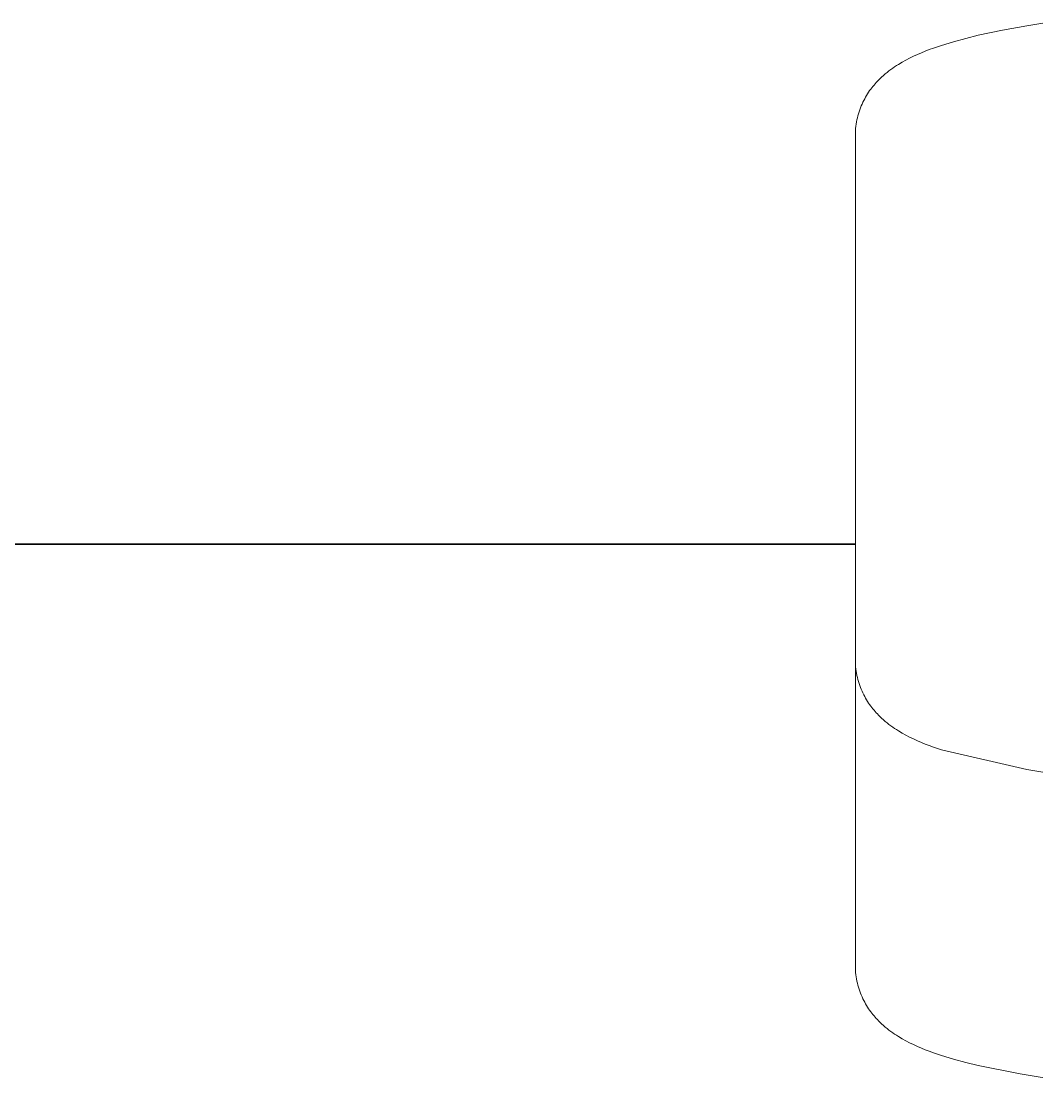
# Model space of a CAD drawing. Header units: millimetres. Extents: x -253 to 4295, y -442 to 2895.
# Drawn here: x 1459.15 to 1490.42, y 2438.7 to 2471.31 of the extents above; entities that cross this region are included whole.
import ezdxf

# ---------------------------------------------------------------- set-up
doc = ezdxf.new("R2010")
doc.units = ezdxf.units.MM
doc.layers.add('ZANO_R', color=7, linetype='Continuous', lineweight=0)

msp = doc.modelspace()

# ---------------------------------------------------------------- linework, layer by layer
at = {"layer": 'ZANO_R'}
for p, q in [((1490.109, 2471.171), (1490.978, 2471.309)), ((1488.617, 2470.874), (1489.361, 2471.033)), ((1489.361, 2471.033), (1490.109, 2471.171)), ((1487.485, 2470.564), (1487.86, 2470.678)), ((1487.86, 2470.678), (1488.237, 2470.781)), ((1488.237, 2470.781), (1488.617, 2470.874)), ((1486.623, 2470.229), (1486.743, 2470.284)), ((1486.743, 2470.284), (1486.865, 2470.336)), ((1486.865, 2470.336), (1486.987, 2470.386)), ((1486.987, 2470.386), (1487.11, 2470.434)), ((1487.11, 2470.434), (1487.235, 2470.48)), ((1487.235, 2470.48), (1487.36, 2470.523)), ((1487.36, 2470.523), (1487.485, 2470.564)), ((1486.04, 2469.904), (1486.099, 2469.943)), ((1486.099, 2469.943), (1486.157, 2469.98)), ((1486.157, 2469.98), (1486.273, 2470.049)), ((1486.273, 2470.049), (1486.389, 2470.113)), ((1486.389, 2470.113), (1486.504, 2470.172)), ((1486.504, 2470.172), (1486.623, 2470.229)), ((1485.639, 2469.587), (1485.695, 2469.638)), ((1485.695, 2469.638), (1485.751, 2469.687)), ((1485.751, 2469.687), (1485.809, 2469.734)), ((1485.809, 2469.734), (1485.866, 2469.78)), ((1485.866, 2469.78), (1485.924, 2469.823)), ((1485.924, 2469.823), (1485.982, 2469.865)), ((1485.982, 2469.865), (1486.04, 2469.904)), ((1485.339, 2469.26), (1485.372, 2469.302)), ((1485.372, 2469.302), (1485.407, 2469.344)), ((1485.407, 2469.344), (1485.441, 2469.384)), ((1485.441, 2469.384), (1485.476, 2469.423)), ((1485.476, 2469.423), (1485.511, 2469.461)), ((1485.511, 2469.461), (1485.547, 2469.498)), ((1485.547, 2469.498), (1485.583, 2469.533)), ((1485.583, 2469.533), (1485.639, 2469.587)), ((1485.12, 2468.924), (1485.149, 2468.976)), ((1485.149, 2468.976), (1485.179, 2469.027)), ((1485.179, 2469.027), (1485.209, 2469.076)), ((1485.209, 2469.076), (1485.241, 2469.124)), ((1485.241, 2469.124), (1485.273, 2469.171)), ((1485.273, 2469.171), (1485.306, 2469.216)), ((1485.306, 2469.216), (1485.339, 2469.26)), ((1484.967, 2468.582), (1484.989, 2468.642)), ((1484.989, 2468.642), (1485.013, 2468.7)), ((1485.013, 2468.7), (1485.038, 2468.758)), ((1485.038, 2468.758), (1485.064, 2468.815)), ((1485.064, 2468.815), (1485.091, 2468.87)), ((1485.091, 2468.87), (1485.12, 2468.924)), ((1484.88, 2468.272), (1484.894, 2468.336)), ((1484.894, 2468.336), (1484.91, 2468.398)), ((1484.91, 2468.398), (1484.927, 2468.46)), ((1484.927, 2468.46), (1484.946, 2468.522)), ((1484.946, 2468.522), (1484.967, 2468.582)), ((1484.837, 2467.943), (1484.842, 2468.01)), ((1484.842, 2468.01), (1484.849, 2468.077)), ((1484.849, 2468.077), (1484.857, 2468.143)), ((1484.857, 2468.143), (1484.868, 2468.208)), ((1484.868, 2468.208), (1484.88, 2468.272)), ((1484.833, 2467.807), (1484.834, 2467.876)), ((1484.833, 2452.931), (1484.833, 2467.807)), ((1484.834, 2467.876), (1484.837, 2467.943)), ((1484.833, 2455.228), (204.833, 2455.228)), ((1484.833, 2455.21), (204.833, 2455.21)), ((1484.833, 2452.928), (1484.833, 2452.931)), ((1484.833, 2452.928), (1484.833, 2451.644)), ((1484.833, 2443.525), (1484.833, 2451.644)), ((1484.834, 2451.575), (1484.833, 2451.643)), ((1484.837, 2451.507), (1484.834, 2451.575)), ((1484.842, 2451.44), (1484.837, 2451.507)), ((1484.849, 2451.374), (1484.842, 2451.44)), ((1484.857, 2451.308), (1484.849, 2451.374)), ((1484.868, 2451.243), (1484.857, 2451.308)), ((1484.88, 2451.179), (1484.868, 2451.243)), ((1484.894, 2451.115), (1484.88, 2451.179)), ((1484.91, 2451.052), (1484.894, 2451.115)), ((1484.927, 2450.99), (1484.91, 2451.052)), ((1484.946, 2450.929), (1484.927, 2450.99)), ((1484.967, 2450.869), (1484.946, 2450.929)), ((1484.989, 2450.809), (1484.967, 2450.869)), ((1485.013, 2450.75), (1484.989, 2450.809)), ((1485.038, 2450.693), (1485.013, 2450.75)), ((1485.064, 2450.636), (1485.038, 2450.693)), ((1485.091, 2450.58), (1485.064, 2450.636)), ((1485.12, 2450.527), (1485.091, 2450.58)), ((1485.149, 2450.474), (1485.12, 2450.527)), ((1485.179, 2450.424), (1485.149, 2450.474)), ((1485.209, 2450.374), (1485.179, 2450.424)), ((1485.241, 2450.326), (1485.209, 2450.374)), ((1485.273, 2450.28), (1485.241, 2450.326)), ((1485.306, 2450.235), (1485.273, 2450.28)), ((1485.339, 2450.191), (1485.306, 2450.235)), ((1485.372, 2450.148), (1485.339, 2450.191)), ((1485.407, 2450.107), (1485.372, 2450.148)), ((1485.441, 2450.067), (1485.407, 2450.107)), ((1485.476, 2450.028), (1485.441, 2450.067)), ((1485.511, 2449.99), (1485.476, 2450.028)), ((1485.547, 2449.953), (1485.511, 2449.99)), ((1485.583, 2449.917), (1485.547, 2449.953)), ((1485.639, 2449.864), (1485.583, 2449.917)), ((1485.695, 2449.813), (1485.639, 2449.864)), ((1485.751, 2449.764), (1485.695, 2449.813)), ((1485.809, 2449.716), (1485.751, 2449.764)), ((1485.866, 2449.671), (1485.809, 2449.716)), ((1485.924, 2449.628), (1485.866, 2449.671)), ((1485.982, 2449.586), (1485.924, 2449.628)), ((1486.04, 2449.546), (1485.982, 2449.586)), ((1486.099, 2449.508), (1486.04, 2449.546)), ((1486.157, 2449.471), (1486.099, 2449.508)), ((1486.273, 2449.402), (1486.157, 2449.471)), ((1486.389, 2449.338), (1486.273, 2449.402)), ((1486.504, 2449.279), (1486.389, 2449.338)), ((1486.623, 2449.222), (1486.504, 2449.279)), ((1486.743, 2449.167), (1486.623, 2449.222)), ((1486.865, 2449.115), (1486.743, 2449.167)), ((1486.987, 2449.064), (1486.865, 2449.115)), ((1487.11, 2449.016), (1486.987, 2449.064)), ((1487.235, 2448.971), (1487.11, 2449.016)), ((1487.36, 2448.928), (1487.235, 2448.971)), ((1487.485, 2448.887), (1487.36, 2448.928)), ((1490.109, 2448.28), (1487.485, 2448.887)), ((1490.978, 2448.142), (1490.109, 2448.28)), ((1484.833, 2443.522), (1484.833, 2443.525)), ((1484.833, 2443.522), (1484.833, 2442.238)), ((1484.834, 2442.169), (1484.833, 2442.237)), ((1484.837, 2442.101), (1484.834, 2442.169)), ((1484.842, 2442.034), (1484.837, 2442.101)), ((1484.849, 2441.968), (1484.842, 2442.034)), ((1484.857, 2441.902), (1484.849, 2441.968)), ((1484.868, 2441.837), (1484.857, 2441.902)), ((1484.88, 2441.773), (1484.868, 2441.837)), ((1484.894, 2441.709), (1484.88, 2441.773)), ((1484.91, 2441.646), (1484.894, 2441.709)), ((1484.927, 2441.584), (1484.91, 2441.646)), ((1484.946, 2441.523), (1484.927, 2441.584)), ((1484.967, 2441.463), (1484.946, 2441.523)), ((1484.989, 2441.403), (1484.967, 2441.463)), ((1485.013, 2441.344), (1484.989, 2441.403)), ((1485.038, 2441.287), (1485.013, 2441.344)), ((1485.064, 2441.23), (1485.038, 2441.287)), ((1485.091, 2441.174), (1485.064, 2441.23)), ((1485.12, 2441.121), (1485.091, 2441.174)), ((1485.149, 2441.068), (1485.12, 2441.121)), ((1485.179, 2441.018), (1485.149, 2441.068)), ((1485.209, 2440.968), (1485.179, 2441.018)), ((1485.241, 2440.92), (1485.209, 2440.968)), ((1485.273, 2440.874), (1485.241, 2440.92)), ((1485.306, 2440.829), (1485.273, 2440.874)), ((1485.339, 2440.785), (1485.306, 2440.829)), ((1485.372, 2440.742), (1485.339, 2440.785)), ((1485.407, 2440.701), (1485.372, 2440.742)), ((1485.441, 2440.661), (1485.407, 2440.701)), ((1485.476, 2440.622), (1485.441, 2440.661)), ((1485.511, 2440.584), (1485.476, 2440.622)), ((1485.547, 2440.547), (1485.511, 2440.584)), ((1485.583, 2440.511), (1485.547, 2440.547)), ((1485.639, 2440.458), (1485.583, 2440.511)), ((1485.695, 2440.407), (1485.639, 2440.458)), ((1485.751, 2440.358), (1485.695, 2440.407)), ((1485.809, 2440.31), (1485.751, 2440.358)), ((1485.866, 2440.265), (1485.809, 2440.31)), ((1485.924, 2440.222), (1485.866, 2440.265)), ((1485.982, 2440.18), (1485.924, 2440.222)), ((1486.04, 2440.14), (1485.982, 2440.18)), ((1486.099, 2440.102), (1486.04, 2440.14)), ((1486.157, 2440.065), (1486.099, 2440.102)), ((1486.273, 2439.996), (1486.157, 2440.065)), ((1486.389, 2439.932), (1486.273, 2439.996)), ((1486.504, 2439.873), (1486.389, 2439.932)), ((1486.623, 2439.816), (1486.504, 2439.873)), ((1486.743, 2439.761), (1486.623, 2439.816)), ((1486.865, 2439.709), (1486.743, 2439.761)), ((1486.987, 2439.658), (1486.865, 2439.709)), ((1487.11, 2439.61), (1486.987, 2439.658)), ((1487.235, 2439.565), (1487.11, 2439.61)), ((1487.36, 2439.521), (1487.235, 2439.565)), ((1487.485, 2439.481), (1487.36, 2439.521)), ((1487.86, 2439.367), (1487.485, 2439.481)), ((1488.237, 2439.264), (1487.86, 2439.367)), ((1488.617, 2439.171), (1488.237, 2439.264)), ((1489.909, 2438.917), (1488.617, 2439.171)), ((1491.208, 2438.702), (1489.909, 2438.917))]:
    msp.add_line(p, q, dxfattribs=at)

doc.saveas('drawing.dxf')
